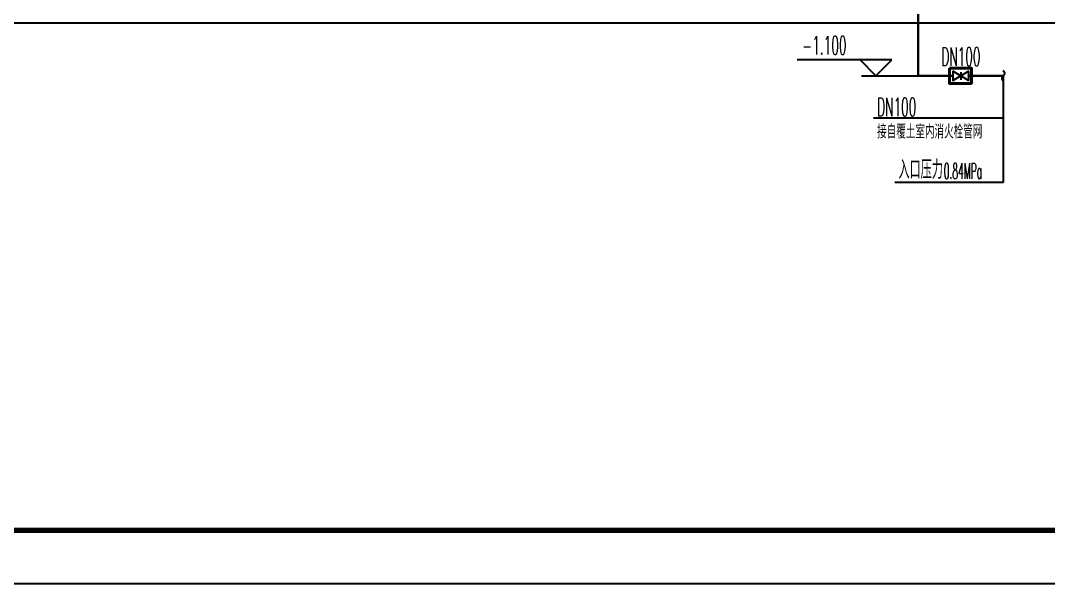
# Model space of a CAD drawing. Extents: x 1031190 to 1725648, y 733081 to 1571294.
# Drawn here: x 1316992 to 1336393, y 803485 to 814102 of the extents above; entities that cross this region are included whole.
import ezdxf

# ---------------------------------------------------------------- set-up
doc = ezdxf.new("R2010")
doc.units = 0
doc.header["$LTSCALE"] = 1000
doc.header["$MEASUREMENT"] = 0
for name, color, linetype in [('DIM_消防', 3, 'Continuous'), ('EQUIP_不分区消火栓', 7, 'Continuous'), ('PIPE-不分区消火栓', 1, 'X'), ('TWT', 7, 'Continuous'), ('TWT_ELEV', 3, 'Continuous'), ('TWT_LEAD', 3, 'Continuous'), ('VALVE_不分区消火栓', 7, 'Continuous'), ('图框', 140, 'Continuous')]:
    doc.layers.add(name, color=color, linetype=linetype)
doc.layers.add('ZC', color=6, linetype='Continuous', lineweight=40)
doc.styles.add('_TCH_DIM', font='SIMPLEX.shx', dxfattribs={"width": 0.6, "oblique": 10, "bigfont": 'hztxt.shx'})
doc.styles.add('_TWT_SERIAL', font='simplex.shx', dxfattribs={"width": 0.6, "oblique": 10, "height": 3.5, "bigfont": 'aadri.shx'})
doc.styles.get("Standard").update_dxf_attribs({"font": 'gbenor.shx', "bigfont": 'gbcbig.shx'})
doc.linetypes.add('X', pattern='A,3,-0.2,["X",Standard,S=0.25,R=0,X=-0.1,Y=-0.115],-0.25', length=3.45)

# ---------------------------------------------------------------- blocks, each defined once
blk = doc.blocks.new('$VALVE$00000296')
for points in [[(-125, 72), (-125, -72), (125, 72), (125, -72), (-125, 72)], [(0, 60), (0, -64)]]:
    blk.add_lwpolyline(points)
for p in [(-125, 0), (125, 0)]:
    blk.add_point(p)
blk = doc.blocks.new('$TwtSys$00000132')
at = {"elevation": 0}
blk.add_lwpolyline([(7, -101, -0.575183), (0, 0, 0.604745), (-11, 101, 16.924828)], format="xyb", dxfattribs=at)

msp = doc.modelspace()

# ---------------------------------------------------------------- hatches: boundary and pattern name
at = {"layer": 'PIPE-不分区消火栓'}
for points in [[(1333936.6, 813058.6), (1333936.6, 813036.1), (1333914.1, 813036.1)], [(1333936.6, 813058.6), (1333914.1, 813058.6), (1333914.1, 813036.1)], [(1333936.6, 813058.6), (1333936.6, 813036.1), (1333914.1, 813036.1)], [(1333936.6, 813058.6), (1333914.1, 813058.6), (1333914.1, 813036.1)], [(1333936.6, 813058.6), (1333936.6, 813036.1), (1333914.1, 813036.1)], [(1333936.6, 813058.6), (1333914.1, 813058.6), (1333914.1, 813036.1)]]:
    msp.add_hatch(color=256, dxfattribs=at).paths.add_polyline_path(points)

# ---------------------------------------------------------------- linework, layer by layer
at = {"layer": 'PIPE-不分区消火栓', "const_width": 45}
for points in [[(1333936.6, 813058.6), (1333936.6, 815008.6)], [(1333936.6, 813058.6), (1333936.6, 815008.6)], [(1333936.6, 813058.6), (1333936.6, 815008.6)], [(1334586.6, 813058.6), (1333936.6, 813058.6)], [(1334586.6, 813058.6), (1333936.6, 813058.6)], [(1334586.6, 813058.6), (1333936.6, 813058.6)], [(1335536.6, 813058.6), (1334886.6, 813058.6)], [(1335536.6, 813058.6), (1334886.6, 813058.6)], [(1335536.6, 813058.6), (1334886.6, 813058.6)]]:
    msp.add_lwpolyline(points, dxfattribs=at)
at = {"layer": 'TWT'}
msp.add_line((1285112.3, 814058.6), (1355074.7, 814058.6), dxfattribs=at)
msp.add_line((1285112.3, 814058.6), (1355074.7, 814058.6), dxfattribs=at)
msp.add_line((1285112.3, 814058.6), (1355074.7, 814058.6), dxfattribs=at)
at = {"layer": 'TWT_ELEV'}
for p, q in [((1333436.6, 813358.6), (1331652.3, 813358.6)), ((1333436.6, 813358.6), (1331652.3, 813358.6)), ((1333436.6, 813358.6), (1331652.3, 813358.6)), ((1333136.6, 813058.6), (1332836.6, 813358.6)), ((1333136.6, 813058.6), (1332836.6, 813358.6)), ((1333136.6, 813058.6), (1332836.6, 813358.6)), ((1333136.6, 813058.6), (1333436.6, 813358.6)), ((1333136.6, 813058.6), (1333436.6, 813358.6)), ((1333136.6, 813058.6), (1333436.6, 813358.6)), ((1332864, 813058.6), (1333936.6, 813058.6)), ((1332864, 813058.6), (1333936.6, 813058.6)), ((1332864, 813058.6), (1333936.6, 813058.6))]:
    msp.add_line(p, q, dxfattribs=at)
at = {"layer": 'TWT_LEAD'}
for p, q in [((1335536.6, 813058.6), (1335536.6, 812261.6)), ((1335536.6, 813058.6), (1335536.6, 812261.6)), ((1335536.6, 813058.6), (1335536.6, 812261.6)), ((1335536.9, 813058.6), (1335536.9, 811045.2)), ((1335536.9, 813058.6), (1335536.9, 811045.2)), ((1335536.9, 813058.6), (1335536.9, 811045.2)), ((1335536.6, 812261.6), (1333088.7, 812261.6)), ((1335536.6, 812261.6), (1333088.7, 812261.6)), ((1335536.6, 812261.6), (1333088.7, 812261.6)), ((1335536.9, 811045.2), (1333492.2, 811045.2)), ((1335536.9, 811045.2), (1333492.2, 811045.2)), ((1335536.9, 811045.2), (1333492.2, 811045.2))]:
    msp.add_line(p, q, dxfattribs=at)
at = {"layer": 'ZC'}
msp.add_lwpolyline([(1334525.2, 813206), (1334938.6, 813206), (1334938.6, 812916.3), (1334525.2, 812916.3)], close=True, dxfattribs=at)
msp.add_lwpolyline([(1334525.2, 813206), (1334938.6, 813206), (1334938.6, 812916.3), (1334525.2, 812916.3)], close=True, dxfattribs=at)
msp.add_lwpolyline([(1334525.2, 813206), (1334938.6, 813206), (1334938.6, 812916.3), (1334525.2, 812916.3)], close=True, dxfattribs=at)
at = {"layer": '图框'}
msp.add_lwpolyline([(1278969.8, 803485.2), (1363069.8, 803485.2), (1363069.8, 862885.2), (1278969.8, 862885.2)], close=True, dxfattribs=at)
msp.add_lwpolyline([(1278969.8, 803485.2), (1363069.8, 803485.2), (1363069.8, 862885.2), (1278969.8, 862885.2)], close=True, dxfattribs=at)
msp.add_lwpolyline([(1278969.8, 803485.2), (1363069.8, 803485.2), (1363069.8, 862885.2), (1278969.8, 862885.2)], close=True, dxfattribs=at)
at = {"layer": '图框', "const_width": 100}
msp.add_lwpolyline([(1281469.8, 804485.2), (1362069.8, 804485.2), (1362069.8, 861885.2), (1281469.8, 861885.2)], close=True, dxfattribs=at)
msp.add_lwpolyline([(1281469.8, 804485.2), (1362069.8, 804485.2), (1362069.8, 861885.2), (1281469.8, 861885.2)], close=True, dxfattribs=at)
msp.add_lwpolyline([(1281469.8, 804485.2), (1362069.8, 804485.2), (1362069.8, 861885.2), (1281469.8, 861885.2)], close=True, dxfattribs=at)

# ---------------------------------------------------------------- block references
at = {"layer": 'EQUIP_不分区消火栓', "rotation": 180}
msp.add_blockref('$TwtSys$00000132', (1335536.9, 813058.6), dxfattribs=at)
msp.add_blockref('$TwtSys$00000132', (1335536.9, 813058.6), dxfattribs=at)
msp.add_blockref('$TwtSys$00000132', (1335536.9, 813058.6), dxfattribs=at)
at = {"layer": 'VALVE_不分区消火栓', "xscale": -1.2, "yscale": -1.2, "zscale": 1.2, "rotation": 180}
msp.add_blockref('$VALVE$00000296', (1334736.6, 813058.6), dxfattribs=at)
msp.add_blockref('$VALVE$00000296', (1334736.6, 813058.6), dxfattribs=at)
msp.add_blockref('$VALVE$00000296', (1334736.6, 813058.6), dxfattribs=at)

# ---------------------------------------------------------------- texts
at = {"layer": 'DIM_消防', "color": 7, "style": '_TWT_SERIAL', "width": 0.48}
msp.add_text('DN100', height=350, dxfattribs=at).set_placement((1334368.8, 813246.3))
msp.add_text('DN100', height=350, dxfattribs=at).set_placement((1334368.8, 813246.3))
msp.add_text('DN100', height=350, dxfattribs=at).set_placement((1334368.8, 813246.3))
at = {"layer": 'TWT_ELEV', "color": 7, "style": '_TWT_SERIAL', "width": 0.48}
msp.add_text('-1.100', height=350, dxfattribs=at).set_placement((1331746.3, 813458.7))
msp.add_text('-1.100', height=350, dxfattribs=at).set_placement((1331746.3, 813458.7))
msp.add_text('-1.100', height=350, dxfattribs=at).set_placement((1331746.3, 813458.7))
at = {"layer": 'TWT_LEAD', "color": 7}
for s, height, style, width, p in [('DN100', 350, '_TWT_SERIAL', 0.48, (1333158.7, 812296.6)), ('DN100', 350, '_TWT_SERIAL', 0.48, (1333158.7, 812296.6)), ('DN100', 350, '_TWT_SERIAL', 0.48, (1333158.7, 812296.6)), ('接自覆土室内消火栓管网', 261.811, '_TWT_SERIAL', 0.6, (1333158.7, 811876.6)), ('接自覆土室内消火栓管网', 261.811, '_TWT_SERIAL', 0.6, (1333158.7, 811876.6)), ('接自覆土室内消火栓管网', 261.811, '_TWT_SERIAL', 0.6, (1333158.7, 811876.6)), ('入口压力', 350, '_TCH_DIM', 0.6, (1333562.2, 811115.2)), ('入口压力', 350, '_TCH_DIM', 0.6, (1333562.2, 811115.2)), ('入口压力', 350, '_TCH_DIM', 0.6, (1333562.2, 811115.2)), ('0.84MPa', 297.5, '_TCH_DIM', 0.423529, (1334417.6, 811115.2)), ('0.84MPa', 297.5, '_TCH_DIM', 0.423529, (1334417.6, 811115.2)), ('0.84MPa', 297.5, '_TCH_DIM', 0.423529, (1334417.6, 811115.2))]:
    msp.add_text(s, height=height, dxfattribs=dict(at, style=style, width=width)).set_placement(p)

doc.saveas('drawing.dxf')
